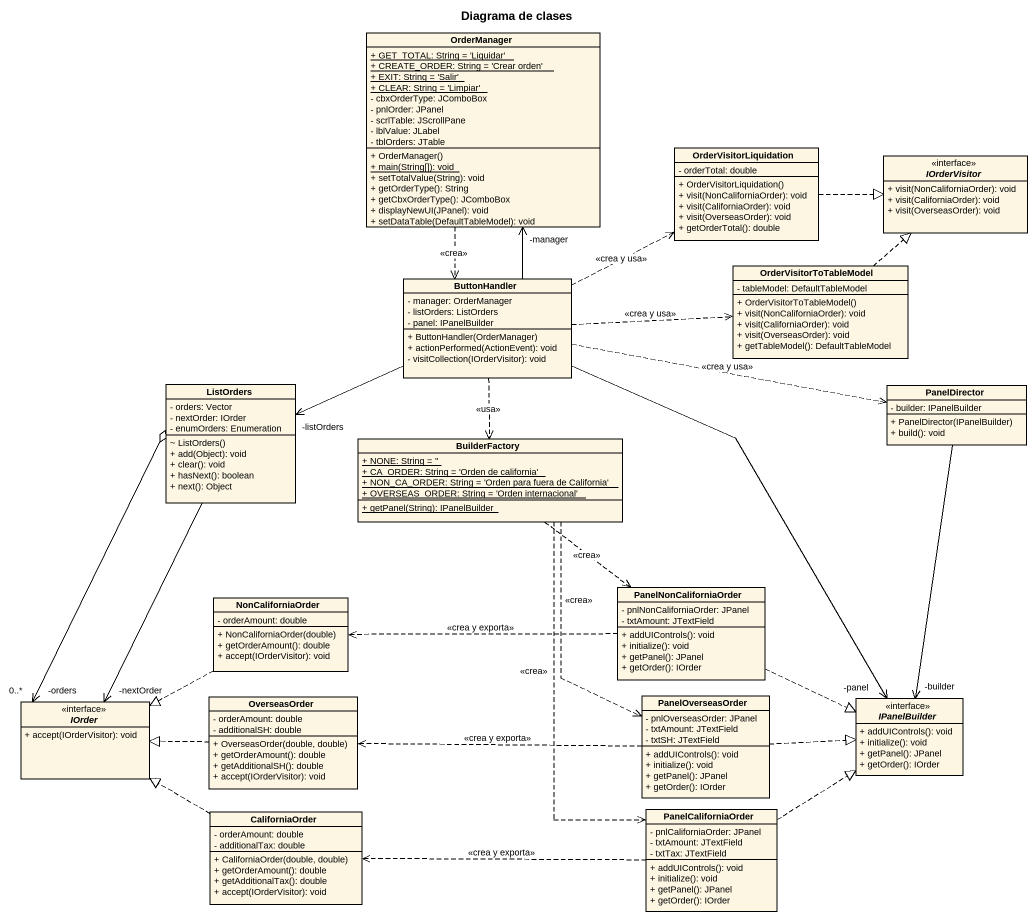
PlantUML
@startuml
title Diagrama de clases
hide circle
hide empty members
skinparam classAttributeIconSize 0
class OrderManager {
  {static} + GET_TOTAL: String = 'Liquidar'
  {static} + CREATE_ORDER: String = 'Crear orden'
  {static} + EXIT: String = 'Salir'
  {static} + CLEAR: String = 'Limpiar'
  - cbxOrderType: JComboBox
  - pnlOrder: JPanel
  - scrlTable: JScrollPane
  - lblValue: JLabel
  - tblOrders: JTable
  + OrderManager()
  {static} + main(String[]): void
  + setTotalValue(String): void
  + getOrderType(): String
  + getCbxOrderType(): JComboBox
  + displayNewUI(JPanel): void
  + setDataTable(DefaultTableModel): void
}
class OrderVisitorLiquidation {
  - orderTotal: double
  + OrderVisitorLiquidation()
  + visit(NonCaliforniaOrder): void
  + visit(CaliforniaOrder): void
  + visit(OverseasOrder): void
  + getOrderTotal(): double
}
interface IOrderVisitor <<interface>> {
  + visit(NonCaliforniaOrder): void
  + visit(CaliforniaOrder): void
  + visit(OverseasOrder): void
}
class OrderVisitorToTableModel {
  - tableModel: DefaultTableModel
  + OrderVisitorToTableModel()
  + visit(NonCaliforniaOrder): void
  + visit(CaliforniaOrder): void
  + visit(OverseasOrder): void
  + getTableModel(): DefaultTableModel
}
class ButtonHandler {
  - manager: OrderManager
  - listOrders: ListOrders
  - panel: IPanelBuilder
  + ButtonHandler(OrderManager)
  + actionPerformed(ActionEvent): void
  - visitCollection(IOrderVisitor): void
}
class ListOrders {
  - orders: Vector
  - nextOrder: IOrder
  - enumOrders: Enumeration
  ~ ListOrders()
  + add(Object): void
  + clear(): void
  + hasNext(): boolean
  + next(): Object
}
class PanelDirector {
  - builder: IPanelBuilder
  + PanelDirector(IPanelBuilder)
  + build(): void
}
class BuilderFactory {
  {static} + NONE: String = ''
  {static} + CA_ORDER: String = 'Orden de california'
  {static} + NON_CA_ORDER: String = 'Orden para fuera de California'
  {static} + OVERSEAS_ORDER: String = 'Orden internacional'
  {static} + getPanel(String): IPanelBuilder
}
class NonCaliforniaOrder {
  - orderAmount: double
  + NonCaliforniaOrder(double)
  + getOrderAmount(): double
  + accept(IOrderVisitor): void
}
class PanelNonCaliforniaOrder {
  - pnlNonCaliforniaOrder: JPanel
  - txtAmount: JTextField
  + addUIControls(): void
  + initialize(): void
  + getPanel(): JPanel
  + getOrder(): IOrder
}
interface IOrder <<interface>> {
  + accept(IOrderVisitor): void
}
class OverseasOrder {
  - orderAmount: double
  - additionalSH: double
  + OverseasOrder(double, double)
  + getOrderAmount(): double
  + getAdditionalSH(): double
  + accept(IOrderVisitor): void
}
class PanelOverseasOrder {
  - pnlOverseasOrder: JPanel
  - txtAmount: JTextField
  - txtSH: JTextField
  + addUIControls(): void
  + initialize(): void
  + getPanel(): JPanel
  + getOrder(): IOrder
}
interface IPanelBuilder <<interface>> {
  + addUIControls(): void
  + initialize(): void
  + getPanel(): JPanel
  + getOrder(): IOrder
}
class CaliforniaOrder {
  - orderAmount: double
  - additionalTax: double
  + CaliforniaOrder(double, double)
  + getOrderAmount(): double
  + getAdditionalTax(): double
  + accept(IOrderVisitor): void
}
class PanelCaliforniaOrder {
  - pnlCaliforniaOrder: JPanel
  - txtAmount: JTextField
  - txtTax: JTextField
  + addUIControls(): void
  + initialize(): void
  + getPanel(): JPanel
  + getOrder(): IOrder
}
OrderManager ..> ButtonHandler : <<crea>>
OrderVisitorLiquidation .right.|> IOrderVisitor
OrderVisitorToTableModel .up.|> IOrderVisitor
ButtonHandler -up-> "-manager" OrderManager
ButtonHandler .right.> OrderVisitorLiquidation : <<crea y usa>>
ButtonHandler .right.> OrderVisitorToTableModel : <<crea y usa>>
ButtonHandler -left-> "-listOrders" ListOrders
ButtonHandler .right.> PanelDirector : <<crea y usa>>
ButtonHandler ..> BuilderFactory : <<usa>>
ButtonHandler --> "-panel" IPanelBuilder
ListOrders --> "-nextOrder" IOrder
PanelDirector --> "-builder" IPanelBuilder
BuilderFactory ..> PanelNonCaliforniaOrder : <<crea>>
BuilderFactory ..> PanelOverseasOrder : <<crea>>
BuilderFactory ..> PanelCaliforniaOrder : <<crea>>
NonCaliforniaOrder .left.|> IOrder
PanelNonCaliforniaOrder .left.> NonCaliforniaOrder : <<crea y exporta>>
PanelNonCaliforniaOrder .right.|> IPanelBuilder
IOrder "-orders\n0..*" <-up-o ListOrders
OverseasOrder .left.|> IOrder
PanelOverseasOrder .left.> OverseasOrder : <<crea y exporta>>
PanelOverseasOrder .right.|> IPanelBuilder
CaliforniaOrder .left.|> IOrder
PanelCaliforniaOrder .up.|> IPanelBuilder
PanelCaliforniaOrder .left.> CaliforniaOrder : <<crea y exporta>>
@enduml
